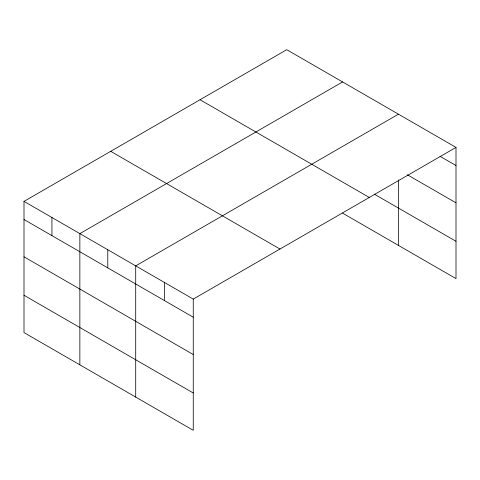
<?xml version="1.0" encoding="UTF-8"?>
<svg xmlns="http://www.w3.org/2000/svg" width="480" height="480" viewBox="0 0 480 480"><rect width="100%" height="100%" fill="white"/><g stroke="black" fill="none" stroke-linecap="round" stroke-linejoin="round"><path stroke-width="0.72" d="M456 147.408L286.74 49.692L24 201.384L24 332.592L193.26 430.308L193.26 299.1L456 147.408L456 278.616L342.594 213.144M342.594 81.936L79.854 233.628L79.854 364.836M398.454 114.186L135.708 265.878L135.708 397.086M440.016 156.3L456 165.528M407.406 174.792L456 202.848M374.424 194.202L456 241.296M200.034 99.75L369.294 197.466M110.706 151.326L279.966 249.042M24 201.384L193.26 299.1M24 219.504L193.26 317.22M24 256.818L193.26 354.54M24 295.272L193.26 392.994M398.454 179.976L398.454 245.394M164.484 282.492L164.484 300.612M107.784 249.756L107.784 267.87M51.93 217.506L51.93 235.626"/></g></svg>
